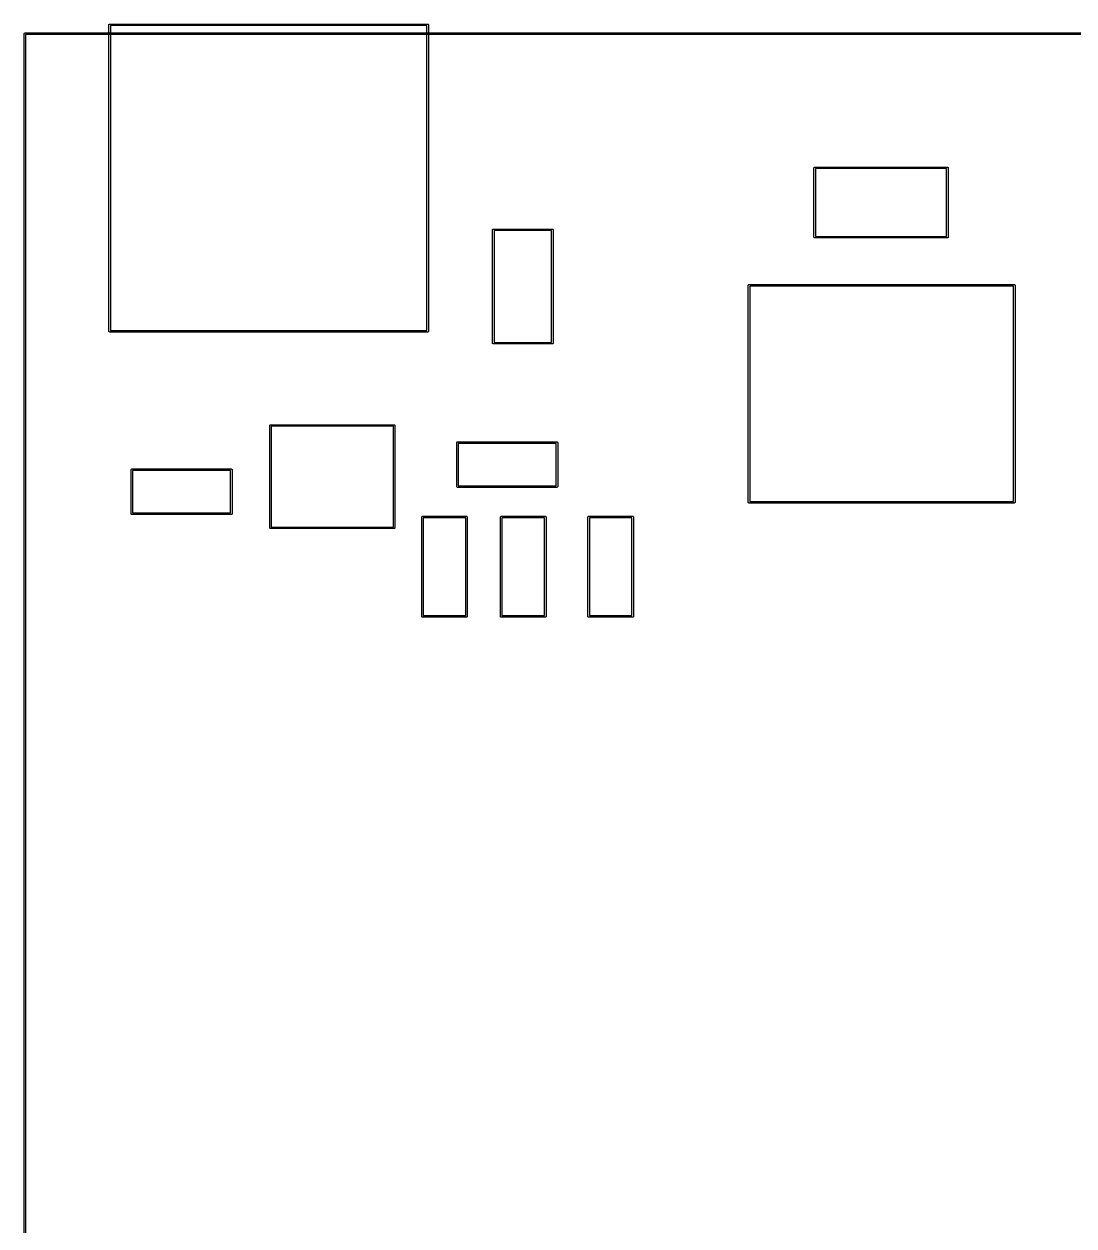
# Model space of a CAD drawing. Header units: millimetres. Extents: x 53 to 494, y -224 to -59.
# Drawn here: x 53.47 to 88.3, y -98.6 to -58.72 of the extents above; entities that cross this region are included whole.
import ezdxf

# ---------------------------------------------------------------- set-up
doc = ezdxf.new("R2010")
doc.units = ezdxf.units.MM
for name, color, linetype, true_color in [('Edge.Cuts', 254, 'CONTINUOUS', 0xd0d2cd), ('F.Courtyard', 6, 'CONTINUOUS', 0xff26e2), ('User.Eco2', 31, 'CONTINUOUS', 0xd8c852)]:
    doc.layers.add(name, color=color, linetype=linetype, true_color=true_color)

msp = doc.modelspace()

# ---------------------------------------------------------------- linework, layer by layer
at = {"layer": 'Edge.Cuts', "linetype": 'CONTINUOUS'}
for p, q in [((53.476903, -59.030433), (53.490433, -59.016903)), ((53.490433, -59.016903), (53.5, -59.015)), ((53.5, -59.015), (493.5, -59.015)), ((56.29, -58.745), (56.291903, -58.735433)), ((56.29, -68.915), (56.29, -58.745)), ((56.291903, -58.735433), (56.305433, -58.721903)), ((56.305433, -58.721903), (56.315, -58.72)), ((56.315, -58.72), (66.865, -58.72)), ((56.34, -58.77), (56.34, -68.89)), ((66.84, -58.77), (56.34, -58.77)), ((66.84, -68.89), (66.84, -58.77)), ((66.865, -58.72), (66.874567, -58.721903)), ((66.874567, -58.721903), (66.888097, -58.735433)), ((66.888097, -58.735433), (66.89, -58.745)), ((66.89, -58.745), (66.89, -68.915)), ((53.475, -59.04), (53.476903, -59.030433)), ((53.475, -224.04), (53.475, -59.04)), ((53.525, -59.065), (53.525, -224.015)), ((493.475, -59.065), (53.525, -59.065)), ((79.675, -63.49), (79.676903, -63.480433)), ((79.675, -65.79), (79.675, -63.49)), ((79.676903, -63.480433), (79.690433, -63.466903)), ((79.690433, -63.466903), (79.7, -63.465)), ((79.7, -63.465), (84.1, -63.465)), ((79.725, -63.515), (79.725, -65.765)), ((84.075, -63.515), (79.725, -63.515)), ((84.075, -65.765), (84.075, -63.515)), ((84.1, -63.465), (84.109567, -63.466903)), ((84.109567, -63.466903), (84.123097, -63.480433)), ((84.123097, -63.480433), (84.125, -63.49)), ((84.125, -63.49), (84.125, -65.79)), ((69.015, -65.5475), (69.016903, -65.537933)), ((69.015, -69.3075), (69.015, -65.5475)), ((69.016903, -65.537933), (69.030433, -65.524403)), ((69.030433, -65.524403), (69.04, -65.5225)), ((69.04, -65.5225), (71, -65.5225)), ((69.065, -65.5725), (69.065, -69.2825)), ((70.975, -65.5725), (69.065, -65.5725)), ((70.975, -69.2825), (70.975, -65.5725)), ((71, -65.5225), (71.009567, -65.524403)), ((71.009567, -65.524403), (71.023097, -65.537933)), ((71.023097, -65.537933), (71.025, -65.5475)), ((71.025, -65.5475), (71.025, -69.3075)), ((79.676903, -65.799567), (79.675, -65.79)), ((79.690433, -65.813097), (79.676903, -65.799567)), ((79.725, -65.765), (84.075, -65.765)), ((84.123097, -65.799567), (84.109567, -65.813097)), ((84.125, -65.79), (84.123097, -65.799567)), ((79.7, -65.815), (79.690433, -65.813097)), ((84.1, -65.815), (79.7, -65.815)), ((84.109567, -65.813097), (84.1, -65.815)), ((77.495, -67.39), (77.496903, -67.380433)), ((77.495, -74.59), (77.495, -67.39)), ((77.496903, -67.380433), (77.510433, -67.366903)), ((77.510433, -67.366903), (77.52, -67.365)), ((77.52, -67.365), (86.32, -67.365)), ((86.32, -67.365), (86.329567, -67.366903)), ((86.329567, -67.366903), (86.343097, -67.380433)), ((86.343097, -67.380433), (86.345, -67.39)), ((86.345, -67.39), (86.345, -74.59)), ((77.545, -67.415), (77.545, -74.565)), ((86.295, -67.415), (77.545, -67.415)), ((86.295, -74.565), (86.295, -67.415)), ((56.291903, -68.924567), (56.29, -68.915)), ((56.305433, -68.938097), (56.291903, -68.924567)), ((56.315, -68.94), (56.305433, -68.938097)), ((66.865, -68.94), (56.315, -68.94)), ((56.34, -68.89), (66.84, -68.89)), ((66.874567, -68.938097), (66.865, -68.94)), ((66.888097, -68.924567), (66.874567, -68.938097)), ((66.89, -68.915), (66.888097, -68.924567)), ((69.016903, -69.317067), (69.015, -69.3075)), ((69.030433, -69.330597), (69.016903, -69.317067)), ((69.04, -69.3325), (69.030433, -69.330597)), ((71, -69.3325), (69.04, -69.3325)), ((69.065, -69.2825), (70.975, -69.2825)), ((71.009567, -69.330597), (71, -69.3325)), ((71.023097, -69.317067), (71.009567, -69.330597)), ((71.025, -69.3075), (71.023097, -69.317067)), ((61.625, -72.04), (61.626903, -72.030433)), ((61.625, -75.44), (61.625, -72.04)), ((61.626903, -72.030433), (61.640433, -72.016903)), ((61.640433, -72.016903), (61.65, -72.015)), ((61.65, -72.015), (65.75, -72.015)), ((61.675, -72.065), (61.675, -75.415)), ((65.725, -72.065), (61.675, -72.065)), ((65.725, -75.415), (65.725, -72.065)), ((65.75, -72.015), (65.759567, -72.016903)), ((65.759567, -72.016903), (65.773097, -72.030433)), ((65.773097, -72.030433), (65.775, -72.04)), ((65.775, -72.04), (65.775, -75.44)), ((67.826903, -72.600433), (67.840433, -72.586903)), ((67.840433, -72.586903), (67.85, -72.585)), ((67.85, -72.585), (71.15, -72.585)), ((71.15, -72.585), (71.159567, -72.586903)), ((71.159567, -72.586903), (71.173097, -72.600433)), ((67.825, -72.61), (67.826903, -72.600433)), ((67.825, -74.07), (67.825, -72.61)), ((67.875, -72.635), (67.875, -74.045)), ((71.125, -72.635), (67.875, -72.635)), ((71.125, -74.045), (71.125, -72.635)), ((71.173097, -72.600433), (71.175, -72.61)), ((71.175, -72.61), (71.175, -74.07)), ((57.025, -73.51), (57.026903, -73.500433)), ((57.025, -74.97), (57.025, -73.51)), ((57.026903, -73.500433), (57.040433, -73.486903)), ((57.040433, -73.486903), (57.05, -73.485)), ((57.05, -73.485), (60.35, -73.485)), ((57.075, -73.535), (57.075, -74.945)), ((60.325, -73.535), (57.075, -73.535)), ((60.325, -74.945), (60.325, -73.535)), ((60.35, -73.485), (60.359567, -73.486903)), ((60.359567, -73.486903), (60.373097, -73.500433)), ((60.373097, -73.500433), (60.375, -73.51)), ((60.375, -73.51), (60.375, -74.97)), ((67.826903, -74.079567), (67.825, -74.07)), ((67.840433, -74.093097), (67.826903, -74.079567)), ((67.85, -74.095), (67.840433, -74.093097)), ((71.15, -74.095), (67.85, -74.095)), ((67.875, -74.045), (71.125, -74.045)), ((71.159567, -74.093097), (71.15, -74.095)), ((71.173097, -74.079567), (71.159567, -74.093097)), ((71.175, -74.07), (71.173097, -74.079567)), ((77.545, -74.565), (86.295, -74.565)), ((57.026903, -74.979567), (57.025, -74.97)), ((57.040433, -74.993097), (57.026903, -74.979567)), ((57.075, -74.945), (60.325, -74.945)), ((60.373097, -74.979567), (60.359567, -74.993097)), ((60.375, -74.97), (60.373097, -74.979567)), ((77.496903, -74.599567), (77.495, -74.59)), ((77.510433, -74.613097), (77.496903, -74.599567)), ((77.52, -74.615), (77.510433, -74.613097)), ((86.32, -74.615), (77.52, -74.615)), ((86.329567, -74.613097), (86.32, -74.615)), ((86.343097, -74.599567), (86.329567, -74.613097)), ((86.345, -74.59), (86.343097, -74.599567)), ((57.05, -74.995), (57.040433, -74.993097)), ((60.35, -74.995), (57.05, -74.995)), ((60.359567, -74.993097), (60.35, -74.995)), ((66.665, -75.0775), (66.666903, -75.067933)), ((66.665, -78.3775), (66.665, -75.0775)), ((66.666903, -75.067933), (66.680433, -75.054403)), ((66.680433, -75.054403), (66.69, -75.0525)), ((66.69, -75.0525), (68.15, -75.0525)), ((66.715, -75.1025), (66.715, -78.3525)), ((68.125, -75.1025), (66.715, -75.1025)), ((68.125, -78.3525), (68.125, -75.1025)), ((68.15, -75.0525), (68.159567, -75.054403)), ((68.159567, -75.054403), (68.173097, -75.067933)), ((68.173097, -75.067933), (68.175, -75.0775)), ((68.175, -75.0775), (68.175, -78.3775)), ((69.2775, -75.0775), (69.279403, -75.067933)), ((69.2775, -78.3775), (69.2775, -75.0775)), ((69.279403, -75.067933), (69.292933, -75.054403)), ((69.292933, -75.054403), (69.3025, -75.0525)), ((69.3025, -75.0525), (70.7625, -75.0525)), ((69.3275, -75.1025), (69.3275, -78.3525)), ((70.7375, -75.1025), (69.3275, -75.1025)), ((70.7375, -78.3525), (70.7375, -75.1025)), ((70.7625, -75.0525), (70.772067, -75.054403)), ((70.772067, -75.054403), (70.785597, -75.067933)), ((70.785597, -75.067933), (70.7875, -75.0775)), ((70.7875, -75.0775), (70.7875, -78.3775)), ((72.1775, -75.0775), (72.179403, -75.067933)), ((72.1775, -78.3775), (72.1775, -75.0775)), ((72.179403, -75.067933), (72.192933, -75.054403)), ((72.192933, -75.054403), (72.2025, -75.0525)), ((72.2025, -75.0525), (73.6625, -75.0525)), ((72.2275, -75.1025), (72.2275, -78.3525)), ((73.6375, -75.1025), (72.2275, -75.1025)), ((73.6375, -78.3525), (73.6375, -75.1025)), ((73.6625, -75.0525), (73.672067, -75.054403)), ((73.672067, -75.054403), (73.685597, -75.067933)), ((73.685597, -75.067933), (73.6875, -75.0775)), ((73.6875, -75.0775), (73.6875, -78.3775)), ((61.626903, -75.449567), (61.625, -75.44)), ((61.640433, -75.463097), (61.626903, -75.449567)), ((61.65, -75.465), (61.640433, -75.463097)), ((65.75, -75.465), (61.65, -75.465)), ((61.675, -75.415), (65.725, -75.415)), ((65.759567, -75.463097), (65.75, -75.465)), ((65.773097, -75.449567), (65.759567, -75.463097)), ((65.775, -75.44), (65.773097, -75.449567)), ((66.666903, -78.387067), (66.665, -78.3775)), ((66.680433, -78.400597), (66.666903, -78.387067)), ((66.69, -78.4025), (66.680433, -78.400597)), ((68.15, -78.4025), (66.69, -78.4025)), ((66.715, -78.3525), (68.125, -78.3525)), ((68.159567, -78.400597), (68.15, -78.4025)), ((68.173097, -78.387067), (68.159567, -78.400597)), ((68.175, -78.3775), (68.173097, -78.387067)), ((69.279403, -78.387067), (69.2775, -78.3775)), ((69.292933, -78.400597), (69.279403, -78.387067)), ((69.3025, -78.4025), (69.292933, -78.400597)), ((70.7625, -78.4025), (69.3025, -78.4025)), ((69.3275, -78.3525), (70.7375, -78.3525)), ((70.772067, -78.400597), (70.7625, -78.4025)), ((70.785597, -78.387067), (70.772067, -78.400597)), ((70.7875, -78.3775), (70.785597, -78.387067)), ((72.179403, -78.387067), (72.1775, -78.3775)), ((72.192933, -78.400597), (72.179403, -78.387067)), ((72.2025, -78.4025), (72.192933, -78.400597)), ((73.6625, -78.4025), (72.2025, -78.4025)), ((72.2275, -78.3525), (73.6375, -78.3525)), ((73.672067, -78.400597), (73.6625, -78.4025)), ((73.685597, -78.387067), (73.672067, -78.400597)), ((73.6875, -78.3775), (73.685597, -78.387067))]:
    msp.add_line(p, q, dxfattribs=at)
at = {"layer": 'F.Courtyard', "linetype": 'CONTINUOUS'}
for p, q in [((53.476903, -59.030433), (53.490433, -59.016903)), ((53.490433, -59.016903), (53.5, -59.015)), ((53.5, -59.015), (493.5, -59.015)), ((56.29, -58.745), (56.291903, -58.735433)), ((56.29, -68.915), (56.29, -58.745)), ((56.291903, -58.735433), (56.305433, -58.721903)), ((56.305433, -58.721903), (56.315, -58.72)), ((56.315, -58.72), (66.865, -58.72)), ((56.34, -58.77), (56.34, -68.89)), ((66.84, -58.77), (56.34, -58.77)), ((66.84, -68.89), (66.84, -58.77)), ((66.865, -58.72), (66.874567, -58.721903)), ((66.874567, -58.721903), (66.888097, -58.735433)), ((66.888097, -58.735433), (66.89, -58.745)), ((66.89, -58.745), (66.89, -68.915)), ((53.475, -59.04), (53.476903, -59.030433)), ((53.475, -224.04), (53.475, -59.04)), ((53.525, -59.065), (53.525, -224.015)), ((493.475, -59.065), (53.525, -59.065)), ((79.675, -63.49), (79.676903, -63.480433)), ((79.675, -65.79), (79.675, -63.49)), ((79.676903, -63.480433), (79.690433, -63.466903)), ((79.690433, -63.466903), (79.7, -63.465)), ((79.7, -63.465), (84.1, -63.465)), ((79.725, -63.515), (79.725, -65.765)), ((84.075, -63.515), (79.725, -63.515)), ((84.075, -65.765), (84.075, -63.515)), ((84.1, -63.465), (84.109567, -63.466903)), ((84.109567, -63.466903), (84.123097, -63.480433)), ((84.123097, -63.480433), (84.125, -63.49)), ((84.125, -63.49), (84.125, -65.79)), ((69.015, -65.5475), (69.016903, -65.537933)), ((69.015, -69.3075), (69.015, -65.5475)), ((69.016903, -65.537933), (69.030433, -65.524403)), ((69.030433, -65.524403), (69.04, -65.5225)), ((69.04, -65.5225), (71, -65.5225)), ((69.065, -65.5725), (69.065, -69.2825)), ((70.975, -65.5725), (69.065, -65.5725)), ((70.975, -69.2825), (70.975, -65.5725)), ((71, -65.5225), (71.009567, -65.524403)), ((71.009567, -65.524403), (71.023097, -65.537933)), ((71.023097, -65.537933), (71.025, -65.5475)), ((71.025, -65.5475), (71.025, -69.3075)), ((79.676903, -65.799567), (79.675, -65.79)), ((79.690433, -65.813097), (79.676903, -65.799567)), ((79.725, -65.765), (84.075, -65.765)), ((84.123097, -65.799567), (84.109567, -65.813097)), ((84.125, -65.79), (84.123097, -65.799567)), ((79.7, -65.815), (79.690433, -65.813097)), ((84.1, -65.815), (79.7, -65.815)), ((84.109567, -65.813097), (84.1, -65.815)), ((77.495, -67.39), (77.496903, -67.380433)), ((77.495, -74.59), (77.495, -67.39)), ((77.496903, -67.380433), (77.510433, -67.366903)), ((77.510433, -67.366903), (77.52, -67.365)), ((77.52, -67.365), (86.32, -67.365)), ((86.32, -67.365), (86.329567, -67.366903)), ((86.329567, -67.366903), (86.343097, -67.380433)), ((86.343097, -67.380433), (86.345, -67.39)), ((86.345, -67.39), (86.345, -74.59)), ((77.545, -67.415), (77.545, -74.565)), ((86.295, -67.415), (77.545, -67.415)), ((86.295, -74.565), (86.295, -67.415)), ((56.291903, -68.924567), (56.29, -68.915)), ((56.305433, -68.938097), (56.291903, -68.924567)), ((56.315, -68.94), (56.305433, -68.938097)), ((66.865, -68.94), (56.315, -68.94)), ((56.34, -68.89), (66.84, -68.89)), ((66.874567, -68.938097), (66.865, -68.94)), ((66.888097, -68.924567), (66.874567, -68.938097)), ((66.89, -68.915), (66.888097, -68.924567)), ((69.016903, -69.317067), (69.015, -69.3075)), ((69.030433, -69.330597), (69.016903, -69.317067)), ((69.04, -69.3325), (69.030433, -69.330597)), ((71, -69.3325), (69.04, -69.3325)), ((69.065, -69.2825), (70.975, -69.2825)), ((71.009567, -69.330597), (71, -69.3325)), ((71.023097, -69.317067), (71.009567, -69.330597)), ((71.025, -69.3075), (71.023097, -69.317067)), ((61.625, -72.04), (61.626903, -72.030433)), ((61.625, -75.44), (61.625, -72.04)), ((61.626903, -72.030433), (61.640433, -72.016903)), ((61.640433, -72.016903), (61.65, -72.015)), ((61.65, -72.015), (65.75, -72.015)), ((61.675, -72.065), (61.675, -75.415)), ((65.725, -72.065), (61.675, -72.065)), ((65.725, -75.415), (65.725, -72.065)), ((65.75, -72.015), (65.759567, -72.016903)), ((65.759567, -72.016903), (65.773097, -72.030433)), ((65.773097, -72.030433), (65.775, -72.04)), ((65.775, -72.04), (65.775, -75.44)), ((67.826903, -72.600433), (67.840433, -72.586903)), ((67.840433, -72.586903), (67.85, -72.585)), ((67.85, -72.585), (71.15, -72.585)), ((71.15, -72.585), (71.159567, -72.586903)), ((71.159567, -72.586903), (71.173097, -72.600433)), ((67.825, -72.61), (67.826903, -72.600433)), ((67.825, -74.07), (67.825, -72.61)), ((67.875, -72.635), (67.875, -74.045)), ((71.125, -72.635), (67.875, -72.635)), ((71.125, -74.045), (71.125, -72.635)), ((71.173097, -72.600433), (71.175, -72.61)), ((71.175, -72.61), (71.175, -74.07)), ((57.025, -73.51), (57.026903, -73.500433)), ((57.025, -74.97), (57.025, -73.51)), ((57.026903, -73.500433), (57.040433, -73.486903)), ((57.040433, -73.486903), (57.05, -73.485)), ((57.05, -73.485), (60.35, -73.485)), ((57.075, -73.535), (57.075, -74.945)), ((60.325, -73.535), (57.075, -73.535)), ((60.325, -74.945), (60.325, -73.535)), ((60.35, -73.485), (60.359567, -73.486903)), ((60.359567, -73.486903), (60.373097, -73.500433)), ((60.373097, -73.500433), (60.375, -73.51)), ((60.375, -73.51), (60.375, -74.97)), ((67.826903, -74.079567), (67.825, -74.07)), ((67.840433, -74.093097), (67.826903, -74.079567)), ((67.85, -74.095), (67.840433, -74.093097)), ((71.15, -74.095), (67.85, -74.095)), ((67.875, -74.045), (71.125, -74.045)), ((71.159567, -74.093097), (71.15, -74.095)), ((71.173097, -74.079567), (71.159567, -74.093097)), ((71.175, -74.07), (71.173097, -74.079567)), ((77.545, -74.565), (86.295, -74.565)), ((57.026903, -74.979567), (57.025, -74.97)), ((57.040433, -74.993097), (57.026903, -74.979567)), ((57.075, -74.945), (60.325, -74.945)), ((60.373097, -74.979567), (60.359567, -74.993097)), ((60.375, -74.97), (60.373097, -74.979567)), ((77.496903, -74.599567), (77.495, -74.59)), ((77.510433, -74.613097), (77.496903, -74.599567)), ((77.52, -74.615), (77.510433, -74.613097)), ((86.32, -74.615), (77.52, -74.615)), ((86.329567, -74.613097), (86.32, -74.615)), ((86.343097, -74.599567), (86.329567, -74.613097)), ((86.345, -74.59), (86.343097, -74.599567)), ((57.05, -74.995), (57.040433, -74.993097)), ((60.35, -74.995), (57.05, -74.995)), ((60.359567, -74.993097), (60.35, -74.995)), ((66.665, -75.0775), (66.666903, -75.067933)), ((66.665, -78.3775), (66.665, -75.0775)), ((66.666903, -75.067933), (66.680433, -75.054403)), ((66.680433, -75.054403), (66.69, -75.0525)), ((66.69, -75.0525), (68.15, -75.0525)), ((66.715, -75.1025), (66.715, -78.3525)), ((68.125, -75.1025), (66.715, -75.1025)), ((68.125, -78.3525), (68.125, -75.1025)), ((68.15, -75.0525), (68.159567, -75.054403)), ((68.159567, -75.054403), (68.173097, -75.067933)), ((68.173097, -75.067933), (68.175, -75.0775)), ((68.175, -75.0775), (68.175, -78.3775)), ((69.2775, -75.0775), (69.279403, -75.067933)), ((69.2775, -78.3775), (69.2775, -75.0775)), ((69.279403, -75.067933), (69.292933, -75.054403)), ((69.292933, -75.054403), (69.3025, -75.0525)), ((69.3025, -75.0525), (70.7625, -75.0525)), ((69.3275, -75.1025), (69.3275, -78.3525)), ((70.7375, -75.1025), (69.3275, -75.1025)), ((70.7375, -78.3525), (70.7375, -75.1025)), ((70.7625, -75.0525), (70.772067, -75.054403)), ((70.772067, -75.054403), (70.785597, -75.067933)), ((70.785597, -75.067933), (70.7875, -75.0775)), ((70.7875, -75.0775), (70.7875, -78.3775)), ((72.1775, -75.0775), (72.179403, -75.067933)), ((72.1775, -78.3775), (72.1775, -75.0775)), ((72.179403, -75.067933), (72.192933, -75.054403)), ((72.192933, -75.054403), (72.2025, -75.0525)), ((72.2025, -75.0525), (73.6625, -75.0525)), ((72.2275, -75.1025), (72.2275, -78.3525)), ((73.6375, -75.1025), (72.2275, -75.1025)), ((73.6375, -78.3525), (73.6375, -75.1025)), ((73.6625, -75.0525), (73.672067, -75.054403)), ((73.672067, -75.054403), (73.685597, -75.067933)), ((73.685597, -75.067933), (73.6875, -75.0775)), ((73.6875, -75.0775), (73.6875, -78.3775)), ((61.626903, -75.449567), (61.625, -75.44)), ((61.640433, -75.463097), (61.626903, -75.449567)), ((61.65, -75.465), (61.640433, -75.463097)), ((65.75, -75.465), (61.65, -75.465)), ((61.675, -75.415), (65.725, -75.415)), ((65.759567, -75.463097), (65.75, -75.465)), ((65.773097, -75.449567), (65.759567, -75.463097)), ((65.775, -75.44), (65.773097, -75.449567)), ((66.666903, -78.387067), (66.665, -78.3775)), ((66.680433, -78.400597), (66.666903, -78.387067)), ((66.69, -78.4025), (66.680433, -78.400597)), ((68.15, -78.4025), (66.69, -78.4025)), ((66.715, -78.3525), (68.125, -78.3525)), ((68.159567, -78.400597), (68.15, -78.4025)), ((68.173097, -78.387067), (68.159567, -78.400597)), ((68.175, -78.3775), (68.173097, -78.387067)), ((69.279403, -78.387067), (69.2775, -78.3775)), ((69.292933, -78.400597), (69.279403, -78.387067)), ((69.3025, -78.4025), (69.292933, -78.400597)), ((70.7625, -78.4025), (69.3025, -78.4025)), ((69.3275, -78.3525), (70.7375, -78.3525)), ((70.772067, -78.400597), (70.7625, -78.4025)), ((70.785597, -78.387067), (70.772067, -78.400597)), ((70.7875, -78.3775), (70.785597, -78.387067)), ((72.179403, -78.387067), (72.1775, -78.3775)), ((72.192933, -78.400597), (72.179403, -78.387067)), ((72.2025, -78.4025), (72.192933, -78.400597)), ((73.6625, -78.4025), (72.2025, -78.4025)), ((72.2275, -78.3525), (73.6375, -78.3525)), ((73.672067, -78.400597), (73.6625, -78.4025)), ((73.685597, -78.387067), (73.672067, -78.400597)), ((73.6875, -78.3775), (73.685597, -78.387067))]:
    msp.add_line(p, q, dxfattribs=at)
at = {"layer": 'User.Eco2', "linetype": 'CONTINUOUS'}
for p, q in [((53.476903, -59.030433), (53.490433, -59.016903)), ((53.490433, -59.016903), (53.5, -59.015)), ((53.5, -59.015), (493.5, -59.015)), ((56.29, -58.745), (56.291903, -58.735433)), ((56.29, -68.915), (56.29, -58.745)), ((56.291903, -58.735433), (56.305433, -58.721903)), ((56.305433, -58.721903), (56.315, -58.72)), ((56.315, -58.72), (66.865, -58.72)), ((56.34, -58.77), (56.34, -68.89)), ((66.84, -58.77), (56.34, -58.77)), ((66.84, -68.89), (66.84, -58.77)), ((66.865, -58.72), (66.874567, -58.721903)), ((66.874567, -58.721903), (66.888097, -58.735433)), ((66.888097, -58.735433), (66.89, -58.745)), ((66.89, -58.745), (66.89, -68.915)), ((53.475, -59.04), (53.476903, -59.030433)), ((53.475, -224.04), (53.475, -59.04)), ((53.525, -59.065), (53.525, -224.015)), ((493.475, -59.065), (53.525, -59.065)), ((79.675, -63.49), (79.676903, -63.480433)), ((79.675, -65.79), (79.675, -63.49)), ((79.676903, -63.480433), (79.690433, -63.466903)), ((79.690433, -63.466903), (79.7, -63.465)), ((79.7, -63.465), (84.1, -63.465)), ((79.725, -63.515), (79.725, -65.765)), ((84.075, -63.515), (79.725, -63.515)), ((84.075, -65.765), (84.075, -63.515)), ((84.1, -63.465), (84.109567, -63.466903)), ((84.109567, -63.466903), (84.123097, -63.480433)), ((84.123097, -63.480433), (84.125, -63.49)), ((84.125, -63.49), (84.125, -65.79)), ((69.015, -65.5475), (69.016903, -65.537933)), ((69.015, -69.3075), (69.015, -65.5475)), ((69.016903, -65.537933), (69.030433, -65.524403)), ((69.030433, -65.524403), (69.04, -65.5225)), ((69.04, -65.5225), (71, -65.5225)), ((69.065, -65.5725), (69.065, -69.2825)), ((70.975, -65.5725), (69.065, -65.5725)), ((70.975, -69.2825), (70.975, -65.5725)), ((71, -65.5225), (71.009567, -65.524403)), ((71.009567, -65.524403), (71.023097, -65.537933)), ((71.023097, -65.537933), (71.025, -65.5475)), ((71.025, -65.5475), (71.025, -69.3075)), ((79.676903, -65.799567), (79.675, -65.79)), ((79.690433, -65.813097), (79.676903, -65.799567)), ((79.725, -65.765), (84.075, -65.765)), ((84.123097, -65.799567), (84.109567, -65.813097)), ((84.125, -65.79), (84.123097, -65.799567)), ((79.7, -65.815), (79.690433, -65.813097)), ((84.1, -65.815), (79.7, -65.815)), ((84.109567, -65.813097), (84.1, -65.815)), ((77.495, -67.39), (77.496903, -67.380433)), ((77.495, -74.59), (77.495, -67.39)), ((77.496903, -67.380433), (77.510433, -67.366903)), ((77.510433, -67.366903), (77.52, -67.365)), ((77.52, -67.365), (86.32, -67.365)), ((86.32, -67.365), (86.329567, -67.366903)), ((86.329567, -67.366903), (86.343097, -67.380433)), ((86.343097, -67.380433), (86.345, -67.39)), ((86.345, -67.39), (86.345, -74.59)), ((77.545, -67.415), (77.545, -74.565)), ((86.295, -67.415), (77.545, -67.415)), ((86.295, -74.565), (86.295, -67.415)), ((56.291903, -68.924567), (56.29, -68.915)), ((56.305433, -68.938097), (56.291903, -68.924567)), ((56.315, -68.94), (56.305433, -68.938097)), ((66.865, -68.94), (56.315, -68.94)), ((56.34, -68.89), (66.84, -68.89)), ((66.874567, -68.938097), (66.865, -68.94)), ((66.888097, -68.924567), (66.874567, -68.938097)), ((66.89, -68.915), (66.888097, -68.924567)), ((69.016903, -69.317067), (69.015, -69.3075)), ((69.030433, -69.330597), (69.016903, -69.317067)), ((69.04, -69.3325), (69.030433, -69.330597)), ((71, -69.3325), (69.04, -69.3325)), ((69.065, -69.2825), (70.975, -69.2825)), ((71.009567, -69.330597), (71, -69.3325)), ((71.023097, -69.317067), (71.009567, -69.330597)), ((71.025, -69.3075), (71.023097, -69.317067)), ((61.625, -72.04), (61.626903, -72.030433)), ((61.625, -75.44), (61.625, -72.04)), ((61.626903, -72.030433), (61.640433, -72.016903)), ((61.640433, -72.016903), (61.65, -72.015)), ((61.65, -72.015), (65.75, -72.015)), ((61.675, -72.065), (61.675, -75.415)), ((65.725, -72.065), (61.675, -72.065)), ((65.725, -75.415), (65.725, -72.065)), ((65.75, -72.015), (65.759567, -72.016903)), ((65.759567, -72.016903), (65.773097, -72.030433)), ((65.773097, -72.030433), (65.775, -72.04)), ((65.775, -72.04), (65.775, -75.44)), ((67.826903, -72.600433), (67.840433, -72.586903)), ((67.840433, -72.586903), (67.85, -72.585)), ((67.85, -72.585), (71.15, -72.585)), ((71.15, -72.585), (71.159567, -72.586903)), ((71.159567, -72.586903), (71.173097, -72.600433)), ((67.825, -72.61), (67.826903, -72.600433)), ((67.825, -74.07), (67.825, -72.61)), ((67.875, -72.635), (67.875, -74.045)), ((71.125, -72.635), (67.875, -72.635)), ((71.125, -74.045), (71.125, -72.635)), ((71.173097, -72.600433), (71.175, -72.61)), ((71.175, -72.61), (71.175, -74.07)), ((57.025, -73.51), (57.026903, -73.500433)), ((57.025, -74.97), (57.025, -73.51)), ((57.026903, -73.500433), (57.040433, -73.486903)), ((57.040433, -73.486903), (57.05, -73.485)), ((57.05, -73.485), (60.35, -73.485)), ((57.075, -73.535), (57.075, -74.945)), ((60.325, -73.535), (57.075, -73.535)), ((60.325, -74.945), (60.325, -73.535)), ((60.35, -73.485), (60.359567, -73.486903)), ((60.359567, -73.486903), (60.373097, -73.500433)), ((60.373097, -73.500433), (60.375, -73.51)), ((60.375, -73.51), (60.375, -74.97)), ((67.826903, -74.079567), (67.825, -74.07)), ((67.840433, -74.093097), (67.826903, -74.079567)), ((67.85, -74.095), (67.840433, -74.093097)), ((71.15, -74.095), (67.85, -74.095)), ((67.875, -74.045), (71.125, -74.045)), ((71.159567, -74.093097), (71.15, -74.095)), ((71.173097, -74.079567), (71.159567, -74.093097)), ((71.175, -74.07), (71.173097, -74.079567)), ((77.545, -74.565), (86.295, -74.565)), ((57.026903, -74.979567), (57.025, -74.97)), ((57.040433, -74.993097), (57.026903, -74.979567)), ((57.075, -74.945), (60.325, -74.945)), ((60.373097, -74.979567), (60.359567, -74.993097)), ((60.375, -74.97), (60.373097, -74.979567)), ((77.496903, -74.599567), (77.495, -74.59)), ((77.510433, -74.613097), (77.496903, -74.599567)), ((77.52, -74.615), (77.510433, -74.613097)), ((86.32, -74.615), (77.52, -74.615)), ((86.329567, -74.613097), (86.32, -74.615)), ((86.343097, -74.599567), (86.329567, -74.613097)), ((86.345, -74.59), (86.343097, -74.599567)), ((57.05, -74.995), (57.040433, -74.993097)), ((60.35, -74.995), (57.05, -74.995)), ((60.359567, -74.993097), (60.35, -74.995)), ((66.665, -75.0775), (66.666903, -75.067933)), ((66.665, -78.3775), (66.665, -75.0775)), ((66.666903, -75.067933), (66.680433, -75.054403)), ((66.680433, -75.054403), (66.69, -75.0525)), ((66.69, -75.0525), (68.15, -75.0525)), ((66.715, -75.1025), (66.715, -78.3525)), ((68.125, -75.1025), (66.715, -75.1025)), ((68.125, -78.3525), (68.125, -75.1025)), ((68.15, -75.0525), (68.159567, -75.054403)), ((68.159567, -75.054403), (68.173097, -75.067933)), ((68.173097, -75.067933), (68.175, -75.0775)), ((68.175, -75.0775), (68.175, -78.3775)), ((69.2775, -75.0775), (69.279403, -75.067933)), ((69.2775, -78.3775), (69.2775, -75.0775)), ((69.279403, -75.067933), (69.292933, -75.054403)), ((69.292933, -75.054403), (69.3025, -75.0525)), ((69.3025, -75.0525), (70.7625, -75.0525)), ((69.3275, -75.1025), (69.3275, -78.3525)), ((70.7375, -75.1025), (69.3275, -75.1025)), ((70.7375, -78.3525), (70.7375, -75.1025)), ((70.7625, -75.0525), (70.772067, -75.054403)), ((70.772067, -75.054403), (70.785597, -75.067933)), ((70.785597, -75.067933), (70.7875, -75.0775)), ((70.7875, -75.0775), (70.7875, -78.3775)), ((72.1775, -75.0775), (72.179403, -75.067933)), ((72.1775, -78.3775), (72.1775, -75.0775)), ((72.179403, -75.067933), (72.192933, -75.054403)), ((72.192933, -75.054403), (72.2025, -75.0525)), ((72.2025, -75.0525), (73.6625, -75.0525)), ((72.2275, -75.1025), (72.2275, -78.3525)), ((73.6375, -75.1025), (72.2275, -75.1025)), ((73.6375, -78.3525), (73.6375, -75.1025)), ((73.6625, -75.0525), (73.672067, -75.054403)), ((73.672067, -75.054403), (73.685597, -75.067933)), ((73.685597, -75.067933), (73.6875, -75.0775)), ((73.6875, -75.0775), (73.6875, -78.3775)), ((61.626903, -75.449567), (61.625, -75.44)), ((61.640433, -75.463097), (61.626903, -75.449567)), ((61.65, -75.465), (61.640433, -75.463097)), ((65.75, -75.465), (61.65, -75.465)), ((61.675, -75.415), (65.725, -75.415)), ((65.759567, -75.463097), (65.75, -75.465)), ((65.773097, -75.449567), (65.759567, -75.463097)), ((65.775, -75.44), (65.773097, -75.449567)), ((66.666903, -78.387067), (66.665, -78.3775)), ((66.680433, -78.400597), (66.666903, -78.387067)), ((66.69, -78.4025), (66.680433, -78.400597)), ((68.15, -78.4025), (66.69, -78.4025)), ((66.715, -78.3525), (68.125, -78.3525)), ((68.159567, -78.400597), (68.15, -78.4025)), ((68.173097, -78.387067), (68.159567, -78.400597)), ((68.175, -78.3775), (68.173097, -78.387067)), ((69.279403, -78.387067), (69.2775, -78.3775)), ((69.292933, -78.400597), (69.279403, -78.387067)), ((69.3025, -78.4025), (69.292933, -78.400597)), ((70.7625, -78.4025), (69.3025, -78.4025)), ((69.3275, -78.3525), (70.7375, -78.3525)), ((70.772067, -78.400597), (70.7625, -78.4025)), ((70.785597, -78.387067), (70.772067, -78.400597)), ((70.7875, -78.3775), (70.785597, -78.387067)), ((72.179403, -78.387067), (72.1775, -78.3775)), ((72.192933, -78.400597), (72.179403, -78.387067)), ((72.2025, -78.4025), (72.192933, -78.400597)), ((73.6625, -78.4025), (72.2025, -78.4025)), ((72.2275, -78.3525), (73.6375, -78.3525)), ((73.672067, -78.400597), (73.6625, -78.4025)), ((73.685597, -78.387067), (73.672067, -78.400597)), ((73.6875, -78.3775), (73.685597, -78.387067))]:
    msp.add_line(p, q, dxfattribs=at)

doc.saveas('drawing.dxf')
